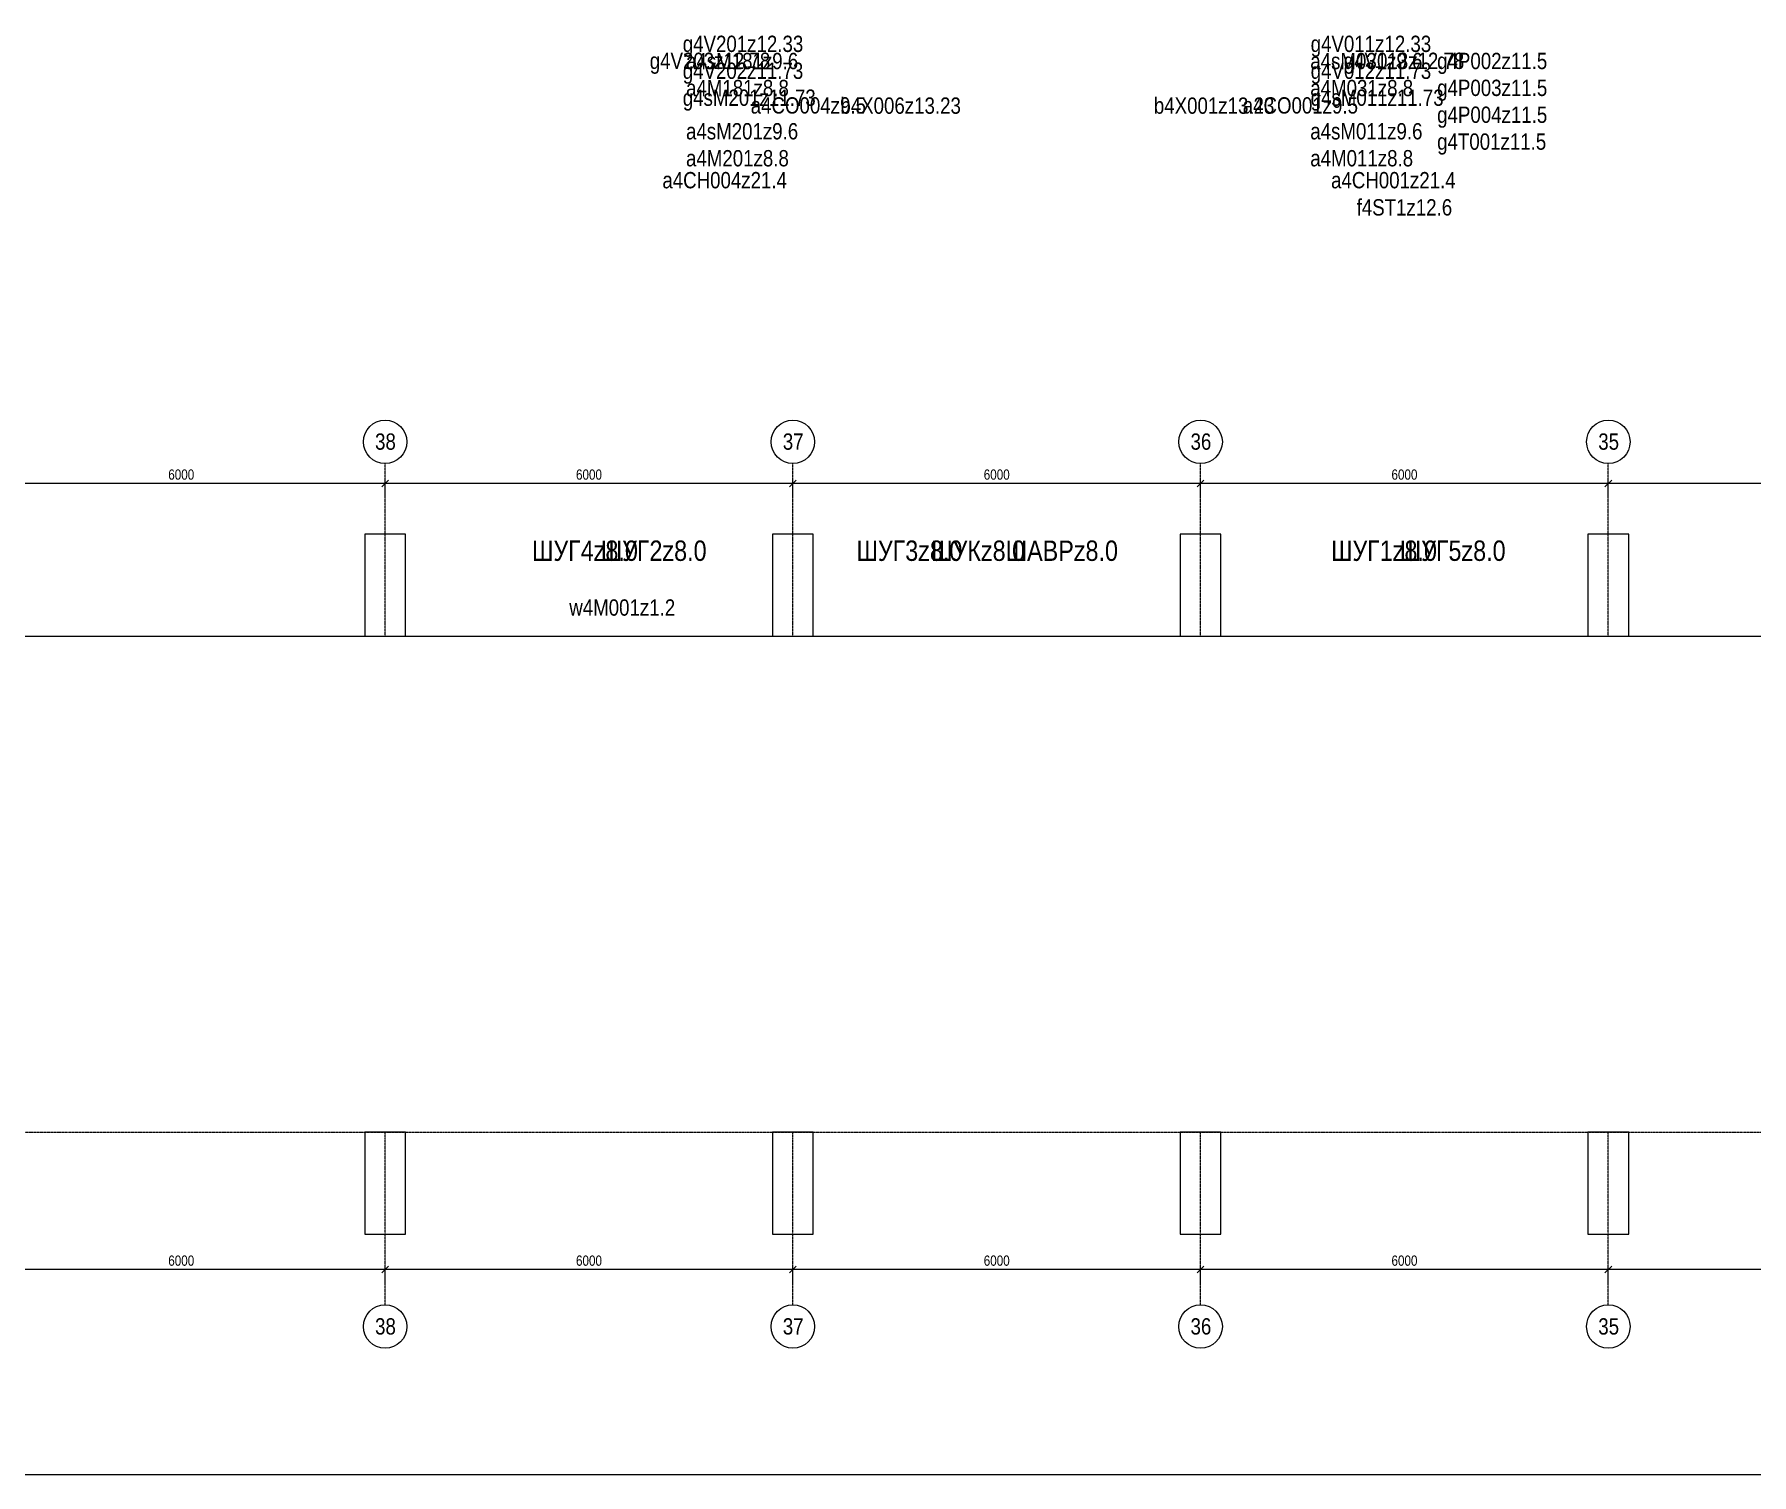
# Model space of a CAD drawing. Header units: millimetres. Extents: x 592 to 86706, y -44989 to -450.
# Drawn here: x 27120 to 52391, y -44989 to -23796 of the extents above; entities that cross this region are included whole.
import ezdxf

# ---------------------------------------------------------------- set-up
doc = ezdxf.new("R2010")
doc.units = ezdxf.units.MM
doc.header["$MEASUREMENT"] = 0
doc.linetypes.add('осеваяX2', pattern=[4, 2.5, -0.5, 0.5, -0.5])
for name, color, linetype in [('plan_params_1_2_reg', 7, 'Continuous'), ('plan_params_air', 7, 'Continuous'), ('plan_params_gas', 7, 'Continuous'), ('plan_params_racks', 7, 'Continuous'), ('plan_params_saf', 7, 'Continuous'), ('plan_params_smoke', 7, 'Continuous'), ('plan_params_water', 7, 'Continuous'), ('plan_static#1', 7, 'Continuous')]:
    doc.layers.add(name, color=color, linetype=linetype)
doc.styles.add('СГЕНЕРИР_СТИЛЬ_1', font='')
doc.styles.get('СГЕНЕРИР_СТИЛЬ_1').set_extended_font_data('Arial Narrow')

msp = doc.modelspace()

# ---------------------------------------------------------------- linework, layer by layer
at = {"layer": 'plan_static#1', "color": 7, "linetype": 'осеваяX2', "lineweight": 15}
for p, q in [((32282, -32651), (32282, -30112)), ((38282, -32651), (38282, -30112)), ((44282, -32651), (44282, -30112)), ((50282, -32651), (50282, -30112)), ((12482, -39951), (85457, -39951)), ((32282, -42490), (32282, -39951)), ((38282, -42490), (38282, -39951)), ((44282, -42490), (44282, -39951)), ((50282, -42490), (50282, -39951))]:
    msp.add_line(p, q, dxfattribs=at)
at = {"layer": 'plan_static#1', "color": 7, "linetype": 'Continuous', "lineweight": 15, "ltscale": 100}
for p, q in [((32282, -30405), (26282, -30405)), ((32282, -30608), (32282, -30355)), ((38282, -30405), (32282, -30405)), ((38282, -30608), (38282, -30355)), ((44282, -30405), (38282, -30405)), ((44282, -30608), (44282, -30355)), ((50282, -30405), (44282, -30405)), ((50282, -30608), (50282, -30355)), ((56282, -30405), (50282, -30405)), ((16982, -32651), (85068, -32651)), ((32282, -42174), (32282, -41921)), ((38282, -42174), (38282, -41921)), ((44282, -42174), (44282, -41921)), ((50282, -42174), (50282, -41921)), ((32282, -41971), (26282, -41971)), ((38282, -41971), (32282, -41971)), ((44282, -41971), (38282, -41971)), ((50282, -41971), (44282, -41971)), ((56282, -41971), (50282, -41971))]:
    msp.add_line(p, q, dxfattribs=at)
for points in [[(592, -44989), (86706, -44989), (86706, -450), (592, -450)], [(31982, -32651), (32582, -32651), (32582, -31151), (31982, -31151)], [(37982, -32651), (38582, -32651), (38582, -31151), (37982, -31151)], [(43982, -32651), (44582, -32651), (44582, -31151), (43982, -31151)], [(49982, -32651), (50582, -32651), (50582, -31151), (49982, -31151)], [(31982, -41451), (32582, -41451), (32582, -39951), (31982, -39951)], [(37982, -41451), (38582, -41451), (38582, -39951), (37982, -39951)], [(43982, -41451), (44582, -41451), (44582, -39951), (43982, -39951)], [(49982, -41451), (50582, -41451), (50582, -39951), (49982, -39951)]]:
    msp.add_lwpolyline(points, close=True, dxfattribs=at)
for points in [[(32332, -30355), (32232, -30455)], [(38332, -30355), (38232, -30455)], [(44332, -30355), (44232, -30455)], [(50332, -30355), (50232, -30455)], [(32332, -41921), (32232, -42021)], [(38332, -41921), (38232, -42021)], [(44332, -41921), (44232, -42021)], [(50332, -41921), (50232, -42021)]]:
    msp.add_lwpolyline(points, dxfattribs=at)
for centre in [(32282, -29792), (38282, -29792), (44282, -29792), (50282, -29792), (32282, -42810), (38282, -42810), (44282, -42810), (50282, -42810)]:
    msp.add_circle(centre, 320, dxfattribs=at)

# ---------------------------------------------------------------- texts
at = {"layer": 'plan_params_1_2_reg', "color": 7, "linetype": 'Continuous', "lineweight": 15, "char_height": 240, "attachment_point": 1, "line_spacing_factor": 0.990084, "style": 'СГЕНЕРИР_СТИЛЬ_1'}
for s, insert in [('\\A1;{\\pql;\\fArial Narrow|b0|i0|c204|p34;g4V\\fArial Narrow|b0|i0|c204|p34;20\\fArial Narrow|b0|i0|c204|p34;1z12.33\\P\\pql;\\fArial Narrow|b0|i0|c204|p34;g4V\\fArial Narrow|b0|i0|c204|p34;20\\fArial Narrow|b0|i0|c204|p34;2z11.73\\P\\pql;\\fArial Narrow|b0|i0|c204|p34;g4sM\\fArial Narrow|b0|i0|c204|p34;20\\fArial Narrow|b0|i0|c204|p34;1z11.73}', (36662, -23816)), ('\\A1;{\\pql;\\fArial Narrow|b0|i0|c204|p34;g4V011z12.33\\P\\pql;\\fArial Narrow|b0|i0|c204|p34;g4V01\\fArial Narrow|b0|i0|c204|p34;2z11.73\\P\\pql;\\fArial Narrow|b0|i0|c204|p34;g4sM011z11.73}', (45902, -23816))]:
    msp.add_mtext(s, dxfattribs=dict(at, insert=insert))
at = {"layer": 'plan_params_air', "color": 7, "linetype": 'Continuous', "lineweight": 15, "char_height": 240, "attachment_point": 1, "style": 'СГЕНЕРИР_СТИЛЬ_1'}
for s, insert, line_spacing_factor in [('\\A1;{\\pql;\\fArial Narrow|b0|i0|c204|p34;a4sM\\fArial Narrow|b0|i0|c204|p34;18\\fArial Narrow|b0|i0|c204|p34;1z9.6\\P\\pql;\\fArial Narrow|b0|i0|c204|p34;a4M\\fArial Narrow|b0|i0|c204|p34;18\\fArial Narrow|b0|i0|c204|p34;1z8.8}', (36710, -24069), 0.992388), ('\\A1;{\\pql;\\fArial Narrow|b0|i0|c204|p34;a4sM0\\fArial Narrow|b0|i0|c204|p34;3\\fArial Narrow|b0|i0|c204|p34;1z9.6\\P\\pql;\\fArial Narrow|b0|i0|c204|p34;a4M0\\fArial Narrow|b0|i0|c204|p34;3\\fArial Narrow|b0|i0|c204|p34;1z8.8}', (45896, -24069), 0.992811), ('\\A1;{\\pql;\\fArial Narrow|b0|i0|c204|p34;a4sM\\fArial Narrow|b0|i0|c204|p34;20\\fArial Narrow|b0|i0|c204|p34;1z9.6\\P\\pql;\\fArial Narrow|b0|i0|c204|p34;a4M\\fArial Narrow|b0|i0|c204|p34;20\\fArial Narrow|b0|i0|c204|p34;1z8.8}', (36710, -25102), 0.992388), ('\\A1;{\\pql;\\fArial Narrow|b0|i0|c204|p34;a4\\fArial Narrow|b0|i0|c204|p34;sM011z9.6\\P\\pql;\\fArial Narrow|b0|i0|c204|p34;a4\\fArial Narrow|b0|i0|c204|p34;M011z8.8}', (45896, -25102), 0.992388)]:
    msp.add_mtext(s, dxfattribs=dict(at, insert=insert, line_spacing_factor=line_spacing_factor))
at = {"layer": 'plan_params_gas', "color": 7, "linetype": 'Continuous', "lineweight": 15, "insert": (47763, -24068), "char_height": 240, "attachment_point": 1, "line_spacing_factor": 0.988674, "style": 'СГЕНЕРИР_СТИЛЬ_1'}
msp.add_mtext('\\A1;{\\pql;\\fArial Narrow|b0|i0|c204|p34;g4P00\\fArial Narrow|b0|i0|c204|p34;2\\fArial Narrow|b0|i0|c204|p34;z11.5\\P\\pql;\\fArial Narrow|b0|i0|c204|p34;g4P003z11.5\\P\\pql;\\fArial Narrow|b0|i0|c204|p34;g4P004z11.5\\P\\pql;\\fArial Narrow|b0|i0|c204|p34;g4T001z11.5}', dxfattribs=at)
at = {"layer": 'plan_params_gas', "color": 7, "linetype": 'Continuous', "lineweight": 15, "char_height": 240, "attachment_point": 2, "style": 'СГЕНЕРИР_СТИЛЬ_1'}
for s, insert in [('\\A1;{\\pqc;\\fArial Narrow|b0|i0|c204|p34;b4X00\\fArial Narrow|b0|i0|c204|p34;6\\fArial Narrow|b0|i0|c204|p34;z13.23}', (39868, -24725)), ('\\A1;{\\pqc;\\fArial Narrow|b0|i0|c204|p34;b4X001z1\\fArial Narrow|b0|i0|c204|p34;3\\fArial Narrow|b0|i0|c204|p34;.\\fArial Narrow|b0|i0|c204|p34;23}', (44481, -24725))]:
    msp.add_mtext(s, dxfattribs=dict(at, insert=insert))
at = {"layer": 'plan_params_racks', "color": 7, "linetype": 'Continuous', "lineweight": 15, "char_height": 300, "attachment_point": 1, "style": 'СГЕНЕРИР_СТИЛЬ_1'}
for s, insert in [('\\A1;{\\pql;\\fArial Narrow|b0|i0|c204|p34;ШУГ4\\fArial Narrow|b0|i0|c204|p34;z8.0}', (34444, -31244)), ('\\A1;{\\pql;\\fArial Narrow|b0|i0|c204|p34;ШУГ2\\fArial Narrow|b0|i0|c204|p34;z8.0}', (35455, -31244)), ('\\A1;{\\pql;\\fArial Narrow|b0|i0|c204|p34;ШУГ3\\fArial Narrow|b0|i0|c204|p34;z8.0}', (39219, -31244)), ('\\A1;{\\pql;\\fArial Narrow|b0|i0|c204|p34;ШУК\\fArial Narrow|b0|i0|c204|p34;z8.0}', (40317, -31244)), ('\\A1;{\\pql;\\fArial Narrow|b0|i0|c204|p34;ШАВР\\fArial Narrow|b0|i0|c204|p34;z8.0}', (41414, -31244)), ('\\A1;{\\pql;\\fArial Narrow|b0|i0|c204|p34;ШУГ1\\fArial Narrow|b0|i0|c204|p34;z8.0}', (46202, -31244)), ('\\A1;{\\pql;\\fArial Narrow|b0|i0|c204|p34;ШУГ5\\fArial Narrow|b0|i0|c204|p34;z8.0}', (47213, -31244))]:
    msp.add_mtext(s, dxfattribs=dict(at, insert=insert))
at = {"layer": 'plan_params_saf', "color": 7, "linetype": 'Continuous', "lineweight": 15, "char_height": 240, "attachment_point": 1, "style": 'СГЕНЕРИР_СТИЛЬ_1'}
for s, insert in [('\\A1;{\\pql;\\fArial Narrow|b0|i0|c204|p34;g4V\\fArial Narrow|b0|i0|c204|p34;20\\fArial Narrow|b0|i0|c204|p34;3z12.78}', (36176, -24066)), ('\\A1;{\\pql;\\fArial Narrow|b0|i0|c204|p34;g4V013z12.\\fArial Narrow|b0|i0|c204|p34;78}', (46389, -24066))]:
    msp.add_mtext(s, dxfattribs=dict(at, insert=insert))
at = {"layer": 'plan_params_smoke', "color": 7, "linetype": 'Continuous', "lineweight": 15, "char_height": 240, "attachment_point": 1, "style": 'СГЕНЕРИР_СТИЛЬ_1'}
for s, insert in [('\\A1;{\\pql;\\fArial Narrow|b0|i0|c204|p34;a4CO004z9.5}', (37662, -24722)), ('\\A1;{\\pql;\\fArial Narrow|b0|i0|c204|p34;a4CO001z9.5}', (44902, -24722)), ('\\A1;{\\pql;\\fArial Narrow|b0|i0|c204|p34;a4CH004z21.4}', (36362, -25822)), ('\\A1;{\\pql;\\fArial Narrow|b0|i0|c204|p34;a4CH\\fArial Narrow|b0|i0|c204|p34;001z21.4}', (46202, -25822)), ('\\A1;{\\pql;\\fArial Narrow|b0|i0|c204|p34;f4ST1z12.6}', (46578, -26222))]:
    msp.add_mtext(s, dxfattribs=dict(at, insert=insert))
at = {"layer": 'plan_params_water', "color": 7, "linetype": 'Continuous', "lineweight": 15, "insert": (34992, -32110), "char_height": 240, "attachment_point": 1, "style": 'СГЕНЕРИР_СТИЛЬ_1'}
msp.add_mtext('\\A1;{\\pql;\\fArial Narrow|b0|i0|c204|p34;w4M001z\\fArial Narrow|b0|i0|c204|p34;1\\fArial Narrow|b0|i0|c204|p34;.\\fArial Narrow|b0|i0|c204|p34;2}', dxfattribs=at)
at = {"layer": 'plan_static#1', "color": 7, "linetype": 'Continuous', "lineweight": 15, "attachment_point": 5, "style": 'СГЕНЕРИР_СТИЛЬ_1'}
for s, insert, char_height in [('\\A1;{\\pqc;\\fArial Narrow|b0|i0|c204|p34;3\\fArial Narrow|b0|i0|c204|p34;8}', (32287, -29790), 240), ('\\A1;{\\pqc;\\fArial Narrow|b0|i0|c204|p34;3\\fArial Narrow|b0|i0|c204|p34;7}', (38287, -29790), 240), ('\\A1;{\\pqc;\\fArial Narrow|b0|i0|c204|p34;3\\fArial Narrow|b0|i0|c204|p34;6}', (44287, -29790), 240), ('\\A1;{\\pqc;\\fArial Narrow|b0|i0|c204|p34;3\\fArial Narrow|b0|i0|c204|p34;5}', (50287, -29790), 240), ('\\A1;{\\pqc;\\fArial Narrow|b0|i0|c204|p34;6000}', (29282, -30275), 150), ('\\A1;{\\pqc;\\fArial Narrow|b0|i0|c204|p34;6000}', (35282, -30275), 150), ('\\A1;{\\pqc;\\fArial Narrow|b0|i0|c204|p34;6000}', (41282, -30275), 150), ('\\A1;{\\pqc;\\fArial Narrow|b0|i0|c204|p34;6000}', (47282, -30275), 150), ('\\A1;{\\pqc;\\fArial Narrow|b0|i0|c204|p34;6000}', (29282, -41841), 150), ('\\A1;{\\pqc;\\fArial Narrow|b0|i0|c204|p34;6000}', (35282, -41841), 150), ('\\A1;{\\pqc;\\fArial Narrow|b0|i0|c204|p34;6000}', (41282, -41841), 150), ('\\A1;{\\pqc;\\fArial Narrow|b0|i0|c204|p34;6000}', (47282, -41841), 150), ('\\A1;{\\pqc;\\fArial Narrow|b0|i0|c204|p34;3\\fArial Narrow|b0|i0|c204|p34;8}', (32287, -42809), 240), ('\\A1;{\\pqc;\\fArial Narrow|b0|i0|c204|p34;3\\fArial Narrow|b0|i0|c204|p34;7}', (38287, -42809), 240), ('\\A1;{\\pqc;\\fArial Narrow|b0|i0|c204|p34;3\\fArial Narrow|b0|i0|c204|p34;6}', (44287, -42809), 240), ('\\A1;{\\pqc;\\fArial Narrow|b0|i0|c204|p34;3\\fArial Narrow|b0|i0|c204|p34;5}', (50287, -42809), 240)]:
    msp.add_mtext(s, dxfattribs=dict(at, insert=insert, char_height=char_height))

doc.saveas('drawing.dxf')
